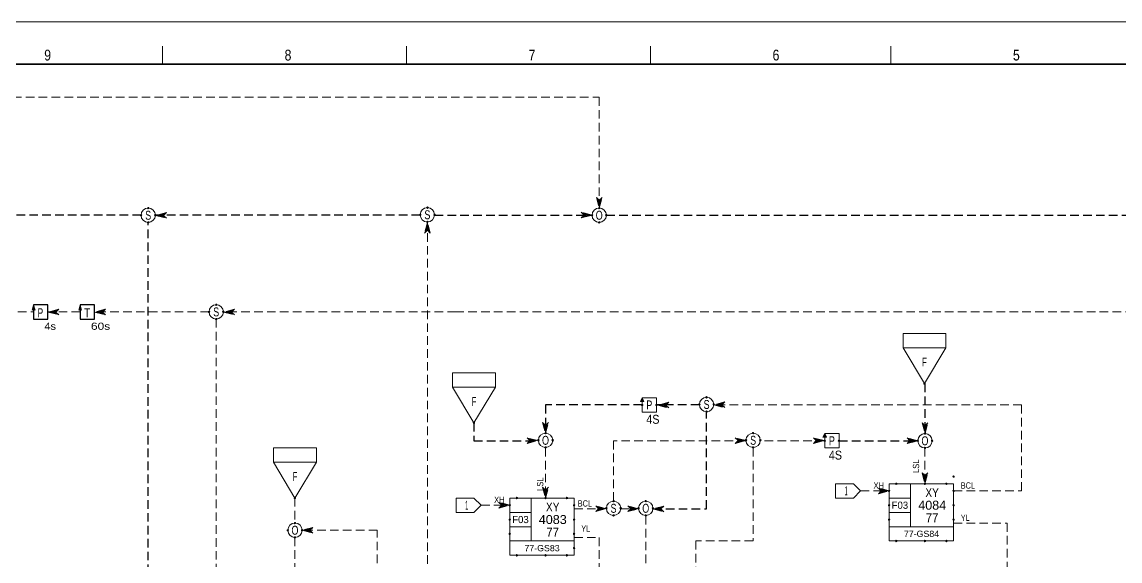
# Model space of a CAD drawing. Header units: millimetres. Extents: x 0 to 841, y 0 to 594.
# Drawn here: x 243.7 to 550.5, y 443.4 to 594 of the extents above; entities that cross this region are included whole.
import ezdxf
from ezdxf.enums import TextEntityAlignment as Align

# ---------------------------------------------------------------- set-up
doc = ezdxf.new("R2010")
doc.units = ezdxf.units.MM
doc.header["$LTSCALE"] = 0.8
doc.header["$PDMODE"] = 32
doc.header["$PDSIZE"] = 0.4
doc.linetypes.add('MEDIUM_DASHED', pattern=[4.5, 3, -1.5])
for name, color, linetype, lineweight in [('1', 7, 'Continuous', 13), ('12', 7, 'Continuous', 13), ('46', 7, 'MEDIUM_DASHED', 13), ('48', 7, 'Continuous', 13), ('53', 7, 'Continuous', 13), ('9', 7, 'Continuous', 13)]:
    doc.layers.add(name, color=color, linetype=linetype, lineweight=lineweight)
doc.layers.add('45', color=7, linetype='Continuous')
doc.layers.add('50', color=7, linetype='Continuous')

msp = doc.modelspace()

# ---------------------------------------------------------------- linework, layer by layer
at = {"layer": '1'}
for p, q in [((282.9756, 587.2614), (282.9756, 582.2276)), ((351.1362, 587.2614), (351.1362, 582.2276)), ((419.2969, 587.2614), (419.2969, 582.2276)), ((486.4551, 587.2614), (486.4551, 582.2276))]:
    msp.add_line(p, q, dxfattribs=at)
at = {"layer": '1', "linetype": 'MEDIUM_DASHED', "lineweight": 25}
for p, q in [((277, 540), (213, 540)), ((355, 540), (281, 540)), ((359, 540), (403, 540)), ((407, 540), (568, 540)), ((279, 440), (279, 538)), ((496, 493), (496, 479)), ((433, 487), (421, 487)), ((472, 477), (494, 477))]:
    msp.add_line(p, q, dxfattribs=at)
at = {"layer": '1', "linetype": 'MEDIUM_DASHED'}
for p, q in [((221, 513), (247, 513)), ((260, 513), (251, 513)), ((296, 513), (264, 513)), ((468, 477), (450, 477)), ((320, 461), (320, 454)), ((398, 458), (406, 458)), ((411, 458), (415, 458)), ((418, 456), (418, 406)), ((320, 450), (320, 439))]:
    msp.add_line(p, q, dxfattribs=at)
at = {"layer": '1', "lineweight": 35}
msp.add_lwpolyline([(829.263, 112.0142), (829.263, 582.2276), (10.3331, 582.2276), (10.3331, 10.3819)], dxfattribs=at)
at = {"layer": '1', "linetype": 'MEDIUM_DASHED'}
for points in [[(85, 542), (85, 573), (162, 573), (270, 573), (405, 573), (405, 543)], [(416, 403), (357, 403), (357, 538)], [(558, 513), (365, 513), (300, 513)], [(298, 511), (298, 405), (281, 405)], [(504, 463), (523, 463), (523, 487), (437, 487)], [(446, 477), (409, 477), (409, 460)], [(448, 475), (448, 449), (432, 449), (432, 412), (460, 412)], [(343, 255), (343, 296), (343, 296), (343, 342), (343, 452), (322, 452)]]:
    msp.add_lwpolyline(points, dxfattribs=at)
at = {"layer": '1', "lineweight": 25}
for points in [[(247, 515), (247, 511), (251, 511), (251, 515)], [(260, 515), (260, 511), (264, 511), (264, 515)]]:
    msp.add_lwpolyline(points, close=True, dxfattribs=at)
at = {"layer": '1', "linetype": 'MEDIUM_DASHED', "lineweight": 25}
for points in [[(417, 487), (390, 487), (390, 480)], [(420, 458), (435, 458), (435, 485)], [(370, 482), (370, 477), (388, 477)]]:
    msp.add_lwpolyline(points, dxfattribs=at)
at = {"layer": '12'}
for p, q in [((471, 465), (471, 461)), ((471, 465), (476, 465)), ((365, 461), (365, 457)), ((365, 461), (370, 461))]:
    msp.add_line(p, q, dxfattribs=at)
msp.add_lwpolyline([(0, 594), (841, 594), (841, 0), (0, 0)], close=True, dxfattribs=at)
for points in [[(471, 461), (476, 461), (478, 463), (476, 465)], [(365, 457), (370, 457), (372, 459), (370, 461)]]:
    msp.add_lwpolyline(points, dxfattribs=at)
at = {"layer": '46'}
for p, q in [((478, 463), (486, 463)), ((372, 459), (380, 459))]:
    msp.add_line(p, q, dxfattribs=at)
for points in [[(405, 542), (405.8, 545), (405, 544.2), (404.2, 545)], [(405, 542.4), (405.6, 544.6), (405, 544), (404.4, 544.6)], [(405, 542.8), (405.4, 544.2), (405, 543.8), (404.6, 544.2)], [(405, 543.2), (405.2, 543.8), (405, 543.6), (404.8, 543.8)], [(281.0787, 539.9638), (284.0787, 539.1638), (283.2787, 539.9638), (284.0787, 540.7638)], [(281.4787, 539.9638), (283.6787, 539.3638), (283.0787, 539.9638), (283.6787, 540.5638)], [(281.8787, 539.9638), (283.2787, 539.5638), (282.8787, 539.9638), (283.2787, 540.3638)], [(282.2787, 539.9638), (282.8787, 539.7638), (282.6787, 539.9638), (282.8787, 540.1638)], [(403, 540.0425), (400, 540.8425), (400.8, 540.0425), (400, 539.2425)], [(402.6, 540.0425), (400.4, 540.6425), (401, 540.0425), (400.4, 539.4425)], [(402.2, 540.0425), (400.8, 540.4425), (401.2, 540.0425), (400.8, 539.6425)], [(401.8, 540.0425), (401.2, 540.2425), (401.4, 540.0425), (401.2, 539.8425)], [(357.0008, 537.9921), (356.2008, 534.9921), (357.0008, 535.7921), (357.8008, 534.9921)], [(357.0008, 537.5921), (356.4008, 535.3921), (357.0008, 535.9921), (357.6008, 535.3921)], [(357.0008, 537.1921), (356.6008, 535.7921), (357.0008, 536.1921), (357.4008, 535.7921)], [(357.0008, 536.7921), (356.8008, 536.1921), (357.0008, 536.3921), (357.2008, 536.1921)], [(247, 515.0197), (246.6, 513.5197), (247, 513.9197), (247.4, 513.5197)], [(247, 514.8197), (246.7, 513.7197), (247, 514.0197), (247.3, 513.7197)], [(247, 514.6197), (246.8, 513.9197), (247, 514.1197), (247.2, 513.9197)], [(247, 514.4197), (246.9, 514.1197), (247, 514.2197), (247.1, 514.1197)], [(251.0362, 512.9638), (254.0362, 512.1638), (253.2362, 512.9638), (254.0362, 513.7638)], [(251.4362, 512.9638), (253.6362, 512.3638), (253.0362, 512.9638), (253.6362, 513.5638)], [(251.8362, 512.9638), (253.2362, 512.5638), (252.8362, 512.9638), (253.2362, 513.3638)], [(252.2362, 512.9638), (252.8362, 512.7638), (252.6362, 512.9638), (252.8362, 513.1638)], [(260, 515.0197), (259.6, 513.5197), (260, 513.9197), (260.4, 513.5197)], [(260, 514.8197), (259.7, 513.7197), (260, 514.0197), (260.3, 513.7197)], [(260, 514.6197), (259.8, 513.9197), (260, 514.1197), (260.2, 513.9197)], [(260, 514.4197), (259.9, 514.1197), (260, 514.2197), (260.1, 514.1197)], [(263.9685, 512.9638), (266.9685, 512.1638), (266.1685, 512.9638), (266.9685, 513.7638)], [(263.9685, 512.9638), (266.9685, 512.1638), (266.1685, 512.9638), (266.9685, 513.7638)], [(264.0362, 512.9638), (267.0362, 512.1638), (266.2362, 512.9638), (267.0362, 513.7638)], [(264.3685, 512.9638), (266.5685, 512.3638), (265.9685, 512.9638), (266.5685, 513.5638)], [(264.3685, 512.9638), (266.5685, 512.3638), (265.9685, 512.9638), (266.5685, 513.5638)], [(264.4362, 512.9638), (266.6362, 512.3638), (266.0362, 512.9638), (266.6362, 513.5638)], [(264.7685, 512.9638), (266.1685, 512.5638), (265.7685, 512.9638), (266.1685, 513.3638)], [(264.7685, 512.9638), (266.1685, 512.5638), (265.7685, 512.9638), (266.1685, 513.3638)], [(264.8362, 512.9638), (266.2362, 512.5638), (265.8362, 512.9638), (266.2362, 513.3638)], [(265.1685, 512.9638), (265.7685, 512.7638), (265.5685, 512.9638), (265.7685, 513.1638)], [(265.1685, 512.9638), (265.7685, 512.7638), (265.5685, 512.9638), (265.7685, 513.1638)], [(265.2362, 512.9638), (265.8362, 512.7638), (265.6362, 512.9638), (265.8362, 513.1638)], [(300.0787, 512.9638), (303.0787, 512.1638), (302.2787, 512.9638), (303.0787, 513.7638)], [(300.4787, 512.9638), (302.6787, 512.3638), (302.0787, 512.9638), (302.6787, 513.5638)], [(300.8787, 512.9638), (302.2787, 512.5638), (301.8787, 512.9638), (302.2787, 513.3638)], [(301.2787, 512.9638), (301.8787, 512.7638), (301.6787, 512.9638), (301.8787, 513.1638)], [(421.4189, 486.9567), (424.4189, 486.1567), (423.6189, 486.9567), (424.4189, 487.7567)], [(437.0622, 487.0504), (440.0622, 486.2504), (439.2622, 487.0504), (440.0622, 487.8504)], [(421.8189, 486.9567), (424.0189, 486.3567), (423.4189, 486.9567), (424.0189, 487.5567)], [(422.2189, 486.9567), (423.6189, 486.5567), (423.2189, 486.9567), (423.6189, 487.3567)], [(422.6189, 486.9567), (423.2189, 486.7567), (423.0189, 486.9567), (423.2189, 487.1567)], [(437.4622, 487.0504), (439.6622, 486.4504), (439.0622, 487.0504), (439.6622, 487.6504)], [(437.8622, 487.0504), (439.2622, 486.6504), (438.8622, 487.0504), (439.2622, 487.4504)], [(438.2622, 487.0504), (438.8622, 486.8504), (438.6622, 487.0504), (438.8622, 487.2504)], [(390, 479.1339), (390.8, 482.1339), (390, 481.3339), (389.2, 482.1339)], [(390, 479.5339), (390.6, 481.7339), (390, 481.1339), (389.4, 481.7339)], [(496.022, 479), (496.8047, 482.0047), (496.0094, 481.2), (495.2047, 481.9953)], [(390, 479.9339), (390.4, 481.3339), (390, 480.9339), (389.6, 481.3339)], [(390, 480.3339), (390.2, 480.9339), (390, 480.7339), (389.8, 480.9339)], [(496.0197, 479.4), (496.6071, 481.6031), (496.0102, 481), (495.4071, 481.5969)], [(496.0173, 479.8), (496.4094, 481.2024), (496.0118, 480.8), (495.6094, 481.1976)], [(496.015, 480.2), (496.2118, 480.8008), (496.0126, 480.6), (495.8118, 480.7984)], [(387.8472, 477.0425), (384.8472, 477.8425), (385.6472, 477.0425), (384.8472, 476.2425)], [(387.4472, 477.0425), (385.2472, 477.6425), (385.8472, 477.0425), (385.2472, 476.4425)], [(387.0472, 477.0425), (385.6472, 477.4425), (386.0472, 477.0425), (385.6472, 476.6425)], [(386.6472, 477.0425), (386.0472, 477.2425), (386.2472, 477.0425), (386.0472, 476.8425)], [(446.0165, 477.0283), (443.0165, 477.8283), (443.8165, 477.0283), (443.0165, 476.2283)], [(445.6165, 477.0283), (443.4165, 477.6283), (444.0165, 477.0283), (443.4165, 476.4283)], [(445.2165, 477.0283), (443.8165, 477.4283), (444.2165, 477.0283), (443.8165, 476.6283)], [(444.8165, 477.0283), (444.2165, 477.2283), (444.4165, 477.0283), (444.2165, 476.8283)], [(467.8472, 477.0425), (464.8472, 477.8425), (465.6472, 477.0425), (464.8472, 476.2425)], [(467.4472, 477.0425), (465.2472, 477.6425), (465.8472, 477.0425), (465.2472, 476.4425)], [(467.0472, 477.0425), (465.6472, 477.4425), (466.0472, 477.0425), (465.6472, 476.6425)], [(466.6472, 477.0425), (466.0472, 477.2425), (466.2472, 477.0425), (466.0472, 476.8425)], [(494, 477), (491, 477.8), (491.8, 477), (491, 476.2)], [(493.6, 477), (491.4, 477.6), (492, 477), (491.4, 476.4)], [(493.2, 477), (491.8, 477.4), (492.2, 477), (491.8, 476.6)], [(492.8, 477), (492.2, 477.2), (492.4, 477), (492.2, 476.8)], [(496, 465.4), (496.6, 467.6), (496, 467), (495.4, 467.6)], [(496, 465.8), (496.4, 467.2), (496, 466.8), (495.6, 467.2)], [(496, 466.2), (496.2, 466.8), (496, 466.6), (495.8, 466.8)], [(390, 461.4), (390.6, 463.6), (390, 463), (389.4, 463.6)], [(486, 463), (483, 463.8), (483.8, 463), (483, 462.2)], [(485.6, 463), (483.4, 463.6), (484, 463), (483.4, 462.4)], [(485.2, 463), (483.8, 463.4), (484.2, 463), (483.8, 462.6)], [(390, 461.8), (390.4, 463.2), (390, 462.8), (389.6, 463.2)], [(390, 462.2), (390.2, 462.8), (390, 462.6), (389.8, 462.8)], [(484.8, 463), (484.2, 463.2), (484.4, 463), (484.2, 462.8)], [(380, 459), (377, 459.8), (377.8, 459), (377, 458.2)], [(379.6, 459), (377.4, 459.6), (378, 459), (377.4, 458.4)], [(379.2, 459), (377.8, 459.4), (378.2, 459), (377.8, 458.6)], [(378.8, 459), (378.2, 459.2), (378.4, 459), (378.2, 458.8)], [(407.0165, 458.0283), (404.0165, 458.8283), (404.8165, 458.0283), (404.0165, 457.2283)], [(406.6165, 458.0283), (404.4165, 458.6283), (405.0165, 458.0283), (404.4165, 457.4283)], [(406.2165, 458.0283), (404.8165, 458.4283), (405.2165, 458.0283), (404.8165, 457.6283)], [(405.8165, 458.0283), (405.2165, 458.2283), (405.4165, 458.0283), (405.2165, 457.8283)], [(415.9929, 458), (412.9929, 458.8), (413.7929, 458), (412.9929, 457.2)], [(415.5929, 458), (413.3929, 458.6), (413.9929, 458), (413.3929, 457.4)], [(415.1929, 458), (413.7929, 458.4), (414.1929, 458), (413.7929, 457.6)], [(414.7929, 458), (414.1929, 458.2), (414.3929, 458), (414.1929, 457.8)], [(420.0268, 457.9488), (423.0268, 457.1488), (422.2268, 457.9488), (423.0268, 458.7488)], [(420.4268, 457.9488), (422.6268, 457.3488), (422.0268, 457.9488), (422.6268, 458.5488)], [(420.8268, 457.9488), (422.2268, 457.5488), (421.8268, 457.9488), (422.2268, 458.3488)], [(421.2268, 457.9488), (421.8268, 457.7488), (421.6268, 457.9488), (421.8268, 458.1488)], [(322, 452), (325, 451.2), (324.2, 452), (325, 452.8)], [(322.4, 452), (324.6, 451.4), (324, 452), (324.6, 452.6)], [(322.8, 452), (324.2, 451.6), (323.8, 452), (324.2, 452.4)], [(323.2, 452), (323.8, 451.8), (323.6, 452), (323.8, 452.2)]]:
    msp.add_lwpolyline(points, close=True, dxfattribs=at)
for points in [[(390, 475), (390, 461), (390.8, 464), (390, 463.2), (389.2, 464), (390, 461)], [(496, 475), (496, 465), (496.8, 468), (496, 467.2), (495.2, 468), (496, 465)], [(504, 454), (519, 454), (519, 438), (519.8, 441), (519, 440.2), (518.2, 441), (519, 438)], [(398, 450), (405, 450), (405, 438), (405.8, 441), (405, 440.2), (404.2, 441), (405, 438)]]:
    msp.add_lwpolyline(points, dxfattribs=at)
at = {"layer": '48'}
for p, q in [((492, 465), (492, 453)), ((386, 461), (386, 449)), ((486, 461), (492, 461)), ((380, 457), (386, 457)), ((486, 457), (492, 457)), ((380, 453), (386, 453))]:
    msp.add_line(p, q, dxfattribs=at)
for points in [[(417, 489), (416.5, 488), (417.5, 488)], [(417, 485), (421, 485), (421, 489), (417, 489)], [(468, 479), (467.5, 478), (468.5, 478)], [(468, 475), (472, 475), (472, 479), (468, 479)], [(486, 465), (504, 465), (504, 453), (486, 453)], [(380, 461), (398, 461), (398, 449), (380, 449)]]:
    msp.add_lwpolyline(points, close=True, dxfattribs=at)
for points in [[(416.6378, 488.1024), (417.0315, 488.7323), (417.3465, 488.1024), (416.7953, 488.1024), (417.0315, 488.4961), (417.189, 488.1811), (416.9528, 488.1811)], [(467.6378, 478.1024), (468.0315, 478.7323), (468.3465, 478.1024), (467.7953, 478.1024), (468.0315, 478.4961), (468.189, 478.1811), (467.9528, 478.1811)], [(486, 453), (486, 449), (504, 449), (504, 453)], [(380, 449), (380, 445), (398, 445), (398, 449)]]:
    msp.add_lwpolyline(points, dxfattribs=at)
for centre in [(279, 540), (357, 540.1339), (405, 540), (298, 513), (435, 487.1339), (390, 477.1339), (448, 477.1339), (496, 477), (409, 458.1339), (418, 458.1339), (320, 452)]:
    msp.add_circle(centre, 2, dxfattribs=at)
for p in [(277, 540), (279, 542), (281, 540), (355, 540.1339), (357, 542.1339), (359, 540.1339), (403, 540), (405, 542), (407, 540), (279, 538), (357, 538.1339), (405, 538), (296, 513), (298, 515), (300, 513), (298, 511), (435, 489.1339), (417, 487), (421, 487), (433, 487.1339), (435, 485.1339), (437, 487.1339), (390, 479.1339), (448, 479.1339), (496, 479), (388, 477.1339), (392, 477.1339), (446, 477.1339), (450, 477.1339), (468, 477), (472, 477), (494, 477), (498, 477), (390, 475.1339), (448, 475.1339), (496, 475), (504, 467), (488, 465), (496, 465), (502, 465), (382, 461), (390, 461), (396, 461), (409, 460.1339), (418, 460.1339), (486, 463), (504, 463), (380, 459), (398, 459), (407, 458.1339), (411, 458.1339), (416, 458.1339), (420, 458.1339), (486, 459), (504, 459), (320, 454), (380, 455), (398, 455), (409, 456.1339), (418, 456.1339), (486, 455), (504, 455), (318, 452), (322, 452), (380, 451), (398, 451), (320, 450), (488, 449), (496, 449), (502, 449), (382, 445), (390, 445), (396, 445), (398, 447)]:
    msp.add_point(p, dxfattribs=at)
at = {"layer": '53'}
for points in [[(489.874, 507), (501.874, 507), (501.874, 503), (489.874, 503)], [(364, 496), (376, 496), (376, 492), (364, 492)], [(326, 475), (314, 475), (314, 471), (326, 471)]]:
    msp.add_lwpolyline(points, close=True, dxfattribs=at)
for points in [[(501.874, 503), (495.874, 493), (489.874, 503)], [(376, 492), (370, 482), (364, 492)], [(314, 471), (320, 461), (326, 471)]]:
    msp.add_lwpolyline(points, dxfattribs=at)
for p in [(495.874, 493), (370, 482), (320, 461)]:
    msp.add_point(p, dxfattribs=at)
at = {"layer": '9'}
msp.add_lwpolyline([(0, 0), (841, 0), (841, 594), (0, 594)], close=True, dxfattribs=at)

# ---------------------------------------------------------------- texts
at = {"layer": '1', "width": 0.85}
for s, p in [('9', (250.9051, 583.2346)), ('8', (318.0634, 583.2346)), ('7', (386.224, 583.2346)), ('6', (454.3846, 583.2346)), ('5', (521.5429, 583.2346))]:
    msp.add_text(s, height=3.02, dxfattribs=at).set_placement(p, align=Align.CENTER)
at = {"layer": '1'}
for s, height, width, p in [('P', 2.5, 0.7, (248.1024, 511.5118)), ('T', 2.5, 0.85, (261.1024, 511.5118)), ('4s', 2, 1.15, (250, 508)), ('60s', 2, 1.25, (263, 508))]:
    msp.add_text(s, height=height, dxfattribs=dict(at, width=width)).set_placement(p)
at = {"layer": '12', "width": 0.35}
for p in [(474, 461.7496), (368, 457.7496)]:
    msp.add_text('1', height=2.5, dxfattribs=at).set_placement(p, align=Align.CENTER)
at = {"layer": '45', "width": 0.9}
for p in [(494.3748, 468), (389.3748, 463)]:
    msp.add_text('LSL', height=1.75, rotation=90, dxfattribs=at).set_placement(p)
at = {"layer": '45'}
for s, width, p in [('XH', 0.75, (481.6378, 463.626)), ('BCL', 0.85, (506, 463.6252)), ('XH', 0.75, (375.6378, 459.626)), ('BCL', 0.85, (399, 458.6252)), ('YL', 0.8, (506, 454.6252)), ('YL', 0.8, (400, 451.6252))]:
    msp.add_text(s, height=1.75, dxfattribs=dict(at, width=width)).set_placement(p)
at = {"layer": '50'}
for s, height, width, p in [('S', 2.5, 0.75, (279.0004, 538.7496)), ('S', 2.5, 0.75, (357.0004, 538.8835)), ('O', 2.5, 0.75, (405.0004, 538.7496)), ('S', 2.5, 0.75, (298.0004, 511.7496)), ('P', 2.5, 0.75, (419.0004, 485.7496)), ('S', 2.5, 0.75, (435.0004, 485.8835)), ('4S', 2.5, 0.9, (419.9909, 481.7496)), ('O', 2.5, 0.75, (390.0004, 475.8835)), ('S', 2.5, 0.75, (448.0004, 475.8835)), ('P', 2.5, 0.75, (470.0004, 475.7496)), ('O', 2.5, 0.75, (496.0004, 475.7496)), ('4S', 2.5, 0.9, (470.9909, 471.7496)), ('XY', 2.5, 0.85, (497.9996, 461.2496)), ('4084', 2.5, 1.05, (498.0272, 457.7496)), ('XY', 2.5, 0.85, (391.9996, 457.2496)), ('S', 2.5, 0.75, (409.0004, 456.8835)), ('O', 2.5, 0.75, (418.0004, 456.8835)), ('4083', 2.5, 1.05, (392.0272, 453.7496)), ('77', 2.5, 0.95, (497.9996, 454.2496)), ('O', 2.5, 0.75, (320.0004, 450.7496)), ('77', 2.5, 0.95, (391.9996, 450.2496)), ('77-GS84', 1.75, 1.05, (495.0358, 450.1252)), ('77-GS83', 1.75, 1.05, (389.0358, 446.1252))]:
    msp.add_text(s, height=height, dxfattribs=dict(at, width=width)).set_placement(p, align=Align.CENTER)
for p in [(489, 458), (383, 454)]:
    msp.add_text('F03', height=2, dxfattribs=at).set_placement(p, align=Align.CENTER)
at = {"layer": '53', "width": 0.65}
for p in [(495.8744, 497.7496), (370.0004, 486.7496), (320, 465.7488)]:
    msp.add_text('F', height=2.5, dxfattribs=at).set_placement(p, align=Align.CENTER)

doc.saveas('drawing.dxf')
